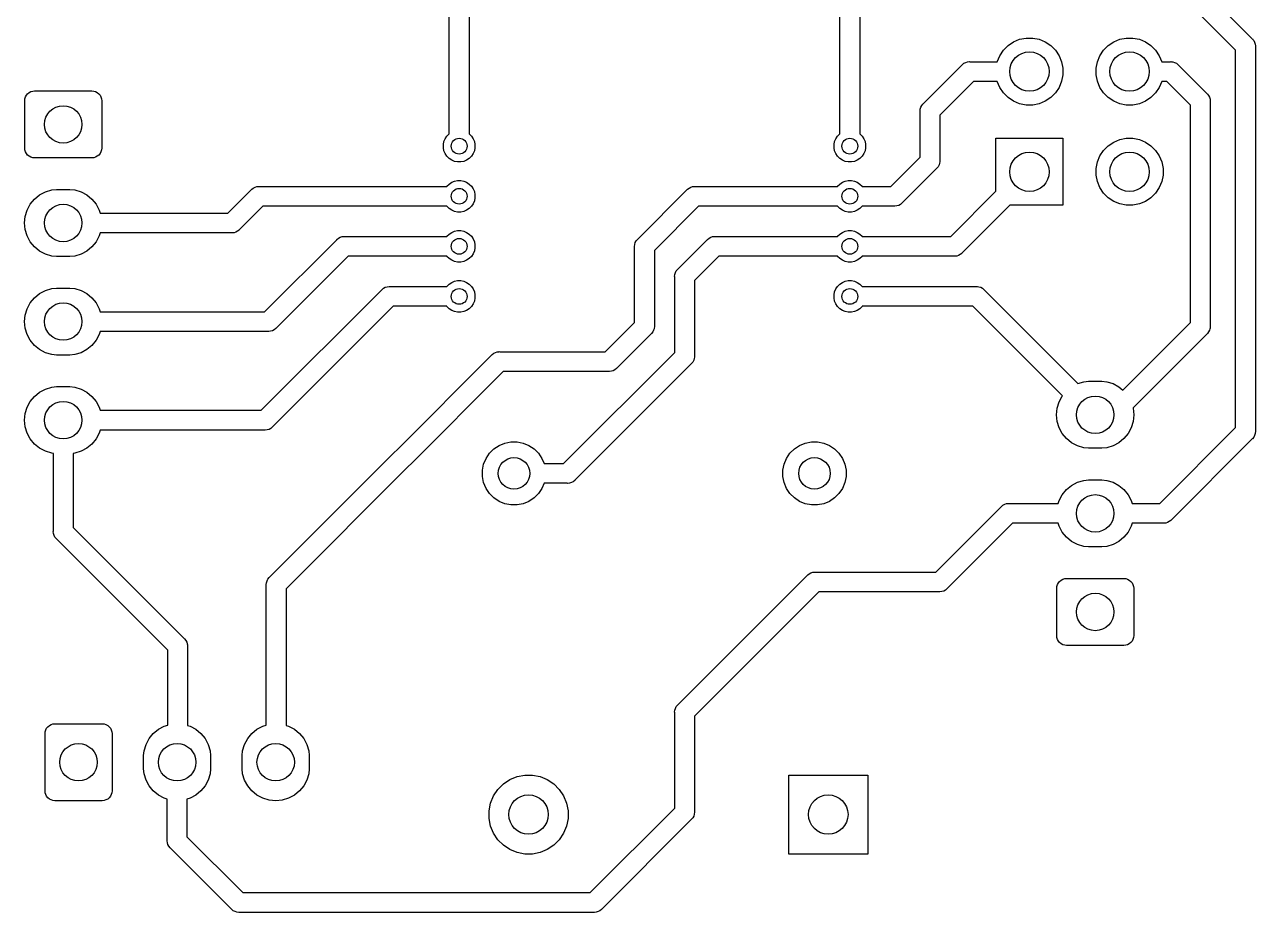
# Model space of a CAD drawing. Extents: x 143.9 to 175.1, y -98.9 to -63.4.
# Drawn here: x 143.92 to 175.13, y -98.93 to -76.42 of the extents above; entities that cross this region are included whole.
import ezdxf

# ---------------------------------------------------------------- set-up
doc = ezdxf.new("R2010")
doc.units = 0
doc.layers.add('BLACK', color=7, linetype='CONTINUOUS')

msp = doc.modelspace()

# ---------------------------------------------------------------- linework, layer by layer
at = {"layer": 'BLACK', "linetype": 'CONTINUOUS'}
for p, q in [((173.172, -74.9019), (175.047, -76.7765)), ((154.69, -79.188), (154.69, -75.3233)), ((155.19, -75.4146), (155.19, -79.188)), ((174.629, -77.0656), (172.883, -75.32)), ((164.596, -79.188), (164.596, -76.0796)), ((165.096, -75.9883), (165.096, -79.188)), ((169.152, -76.7927), (169.316, -76.76)), ((169.316, -76.76), (169.484, -76.76)), ((169.484, -76.76), (169.648, -76.7927)), ((171.692, -76.7927), (171.856, -76.76)), ((171.856, -76.76), (172.024, -76.76)), ((172.024, -76.76), (172.188, -76.7927)), ((168.647, -77.2074), (168.74, -77.0682)), ((168.74, -77.0682), (168.858, -76.9498)), ((168.858, -76.9498), (168.997, -76.8567)), ((168.997, -76.8567), (169.152, -76.7927)), ((169.648, -76.7927), (169.803, -76.8567)), ((169.803, -76.8567), (169.942, -76.9498)), ((169.942, -76.9498), (170.06, -77.0682)), ((170.06, -77.0682), (170.153, -77.2074)), ((171.187, -77.2074), (171.28, -77.0682)), ((171.28, -77.0682), (171.398, -76.9498)), ((171.398, -76.9498), (171.537, -76.8567)), ((171.537, -76.8567), (171.692, -76.7927)), ((172.188, -76.7927), (172.343, -76.8567)), ((172.343, -76.8567), (172.482, -76.9498)), ((172.482, -76.9498), (172.6, -77.0682)), ((172.6, -77.0682), (172.693, -77.2074)), ((174.629, -86.6374), (174.629, -77.0656)), ((175.047, -76.7765), (175.057, -76.7844)), ((175.057, -76.7844), (175.064, -76.7939)), ((175.064, -76.7939), (175.088, -76.8224)), ((175.088, -76.8224), (175.111, -76.8659)), ((175.111, -76.8659), (175.125, -76.913)), ((175.125, -76.913), (175.13, -76.962)), ((175.13, -76.962), (175.129, -76.9743)), ((175.129, -76.9743), (175.129, -86.7287)), ((167.741, -77.4011), (167.785, -77.3779)), ((167.785, -77.3779), (167.832, -77.3636)), ((167.832, -77.3636), (167.881, -77.3588)), ((167.881, -77.3588), (167.893, -77.36)), ((167.893, -77.36), (168.584, -77.36)), ((168.584, -77.36), (168.647, -77.2074)), ((170.153, -77.2074), (170.217, -77.3621)), ((170.217, -77.3621), (170.25, -77.5263)), ((171.09, -77.5263), (171.123, -77.3621)), ((171.123, -77.3621), (171.187, -77.2074)), ((172.693, -77.2074), (172.756, -77.36)), ((172.756, -77.36), (172.975, -77.36)), ((172.975, -77.36), (172.987, -77.3588)), ((172.987, -77.3588), (172.999, -77.36)), ((172.999, -77.36), (173.036, -77.3636)), ((173.036, -77.3636), (173.083, -77.3779)), ((173.083, -77.3779), (173.127, -77.4011)), ((166.71, -78.4275), (167.696, -77.4419)), ((167.696, -77.4419), (167.703, -77.4324)), ((167.703, -77.4324), (167.741, -77.4011)), ((170.25, -77.6937), (170.217, -77.8579)), ((170.25, -77.5263), (170.25, -77.6937)), ((171.09, -77.6937), (171.09, -77.5263)), ((171.123, -77.8579), (171.09, -77.6937)), ((173.127, -77.4011), (173.165, -77.4324)), ((173.165, -77.4324), (173.172, -77.4419)), ((173.172, -77.4419), (173.904, -78.1735)), ((167.985, -77.86), (167.128, -78.7166)), ((168.584, -77.86), (167.985, -77.86)), ((168.647, -78.0126), (168.584, -77.86)), ((168.74, -78.1518), (168.647, -78.0126)), ((170.153, -78.0126), (170.06, -78.1518)), ((170.217, -77.8579), (170.153, -78.0126)), ((171.187, -78.0126), (171.123, -77.8579)), ((171.28, -78.1518), (171.187, -78.0126)), ((172.693, -78.0126), (172.6, -78.1518)), ((172.756, -77.86), (172.693, -78.0126)), ((172.883, -77.86), (172.756, -77.86)), ((173.486, -78.4626), (172.883, -77.86)), ((143.925, -78.35), (143.93, -78.3012)), ((143.93, -78.3012), (143.944, -78.2543)), ((143.944, -78.2543), (143.967, -78.2111)), ((143.967, -78.2111), (143.998, -78.1732)), ((143.998, -78.1732), (144.036, -78.1421)), ((144.036, -78.1421), (144.079, -78.119)), ((144.079, -78.119), (144.126, -78.1048)), ((144.126, -78.1048), (144.175, -78.1)), ((144.175, -78.1), (145.625, -78.1)), ((145.625, -78.1), (145.674, -78.1048)), ((145.674, -78.1048), (145.721, -78.119)), ((145.721, -78.119), (145.764, -78.1421)), ((145.764, -78.1421), (145.802, -78.1732)), ((145.802, -78.1732), (145.833, -78.2111)), ((145.833, -78.2111), (145.856, -78.2543)), ((145.856, -78.2543), (145.87, -78.3012)), ((145.87, -78.3012), (145.875, -78.35)), ((168.858, -78.2702), (168.74, -78.1518)), ((168.997, -78.3633), (168.858, -78.2702)), ((169.942, -78.2702), (169.803, -78.3633)), ((170.06, -78.1518), (169.942, -78.2702)), ((171.398, -78.2702), (171.28, -78.1518)), ((171.537, -78.3633), (171.398, -78.2702)), ((172.482, -78.2702), (172.343, -78.3633)), ((172.6, -78.1518), (172.482, -78.2702)), ((173.904, -78.1735), (173.914, -78.1814)), ((173.914, -78.1814), (173.945, -78.2194)), ((173.945, -78.2194), (173.968, -78.2629)), ((173.968, -78.2629), (173.982, -78.31)), ((173.982, -78.31), (173.987, -78.359)), ((143.925, -79.55), (143.925, -78.35)), ((145.875, -78.35), (145.875, -79.55)), ((166.627, -78.613), (166.632, -78.564)), ((166.628, -78.6253), (166.627, -78.613)), ((166.628, -79.7794), (166.628, -78.6253)), ((166.632, -78.564), (166.646, -78.5169)), ((166.646, -78.5169), (166.669, -78.4734)), ((166.669, -78.4734), (166.7, -78.4354)), ((166.7, -78.4354), (166.71, -78.4275)), ((169.152, -78.4273), (168.997, -78.3633)), ((169.316, -78.46), (169.152, -78.4273)), ((169.484, -78.46), (169.316, -78.46)), ((169.648, -78.4273), (169.484, -78.46)), ((169.803, -78.3633), (169.648, -78.4273)), ((171.692, -78.4273), (171.537, -78.3633)), ((171.856, -78.46), (171.692, -78.4273)), ((172.024, -78.46), (171.856, -78.46)), ((172.188, -78.4273), (172.024, -78.46)), ((172.343, -78.3633), (172.188, -78.4273)), ((173.486, -83.9704), (173.486, -78.4626)), ((173.987, -78.359), (173.986, -78.3713)), ((173.986, -78.3713), (173.986, -84.0617)), ((167.128, -78.7166), (167.128, -79.8707)), ((154.586, -79.3125), (154.629, -79.247)), ((154.629, -79.247), (154.685, -79.1913)), ((154.685, -79.1913), (154.69, -79.188)), ((155.19, -79.188), (155.195, -79.1913)), ((155.195, -79.1913), (155.251, -79.247)), ((155.251, -79.247), (155.294, -79.3125)), ((164.492, -79.3125), (164.535, -79.247)), ((164.535, -79.247), (164.591, -79.1913)), ((164.591, -79.1913), (164.596, -79.188)), ((165.096, -79.188), (165.101, -79.1913)), ((165.101, -79.1913), (165.157, -79.247)), ((165.157, -79.247), (165.2, -79.3125)), ((143.93, -79.5988), (143.925, -79.55)), ((145.875, -79.55), (145.87, -79.5988)), ((154.54, -79.4626), (154.555, -79.3853)), ((154.54, -79.5414), (154.54, -79.4626)), ((154.555, -79.6187), (154.54, -79.5414)), ((154.555, -79.3853), (154.586, -79.3125)), ((155.294, -79.3125), (155.325, -79.3853)), ((155.325, -79.3853), (155.34, -79.4626)), ((155.34, -79.5414), (155.325, -79.6187)), ((155.34, -79.4626), (155.34, -79.5414)), ((164.446, -79.4626), (164.461, -79.3853)), ((164.446, -79.5414), (164.446, -79.4626)), ((164.461, -79.6187), (164.446, -79.5414)), ((164.461, -79.3853), (164.492, -79.3125)), ((165.2, -79.3125), (165.231, -79.3853)), ((165.231, -79.3853), (165.246, -79.4626)), ((165.246, -79.5414), (165.231, -79.6187)), ((165.246, -79.4626), (165.246, -79.5414)), ((168.55, -80.6464), (168.55, -79.3)), ((168.55, -79.3), (170.25, -79.3)), ((170.25, -79.3), (170.25, -81)), ((171.28, -79.6082), (171.398, -79.4898)), ((171.398, -79.4898), (171.537, -79.3967)), ((171.537, -79.3967), (171.692, -79.3327)), ((171.692, -79.3327), (171.856, -79.3)), ((171.856, -79.3), (172.024, -79.3)), ((172.024, -79.3), (172.188, -79.3327)), ((172.188, -79.3327), (172.343, -79.3967)), ((172.343, -79.3967), (172.482, -79.4898)), ((172.482, -79.4898), (172.6, -79.6082)), ((143.944, -79.6457), (143.93, -79.5988)), ((143.967, -79.6889), (143.944, -79.6457)), ((143.998, -79.7268), (143.967, -79.6889)), ((144.036, -79.7579), (143.998, -79.7268)), ((144.079, -79.781), (144.036, -79.7579)), ((144.126, -79.7952), (144.079, -79.781)), ((144.175, -79.8), (144.126, -79.7952)), ((145.625, -79.8), (144.175, -79.8)), ((145.674, -79.7952), (145.625, -79.8)), ((145.721, -79.781), (145.674, -79.7952)), ((145.764, -79.7579), (145.721, -79.781)), ((145.802, -79.7268), (145.764, -79.7579)), ((145.833, -79.6889), (145.802, -79.7268)), ((145.856, -79.6457), (145.833, -79.6889)), ((145.87, -79.5988), (145.856, -79.6457)), ((154.586, -79.6915), (154.555, -79.6187)), ((154.629, -79.757), (154.586, -79.6915)), ((154.685, -79.8127), (154.629, -79.757)), ((154.751, -79.8565), (154.685, -79.8127)), ((154.823, -79.8866), (154.751, -79.8565)), ((154.901, -79.902), (154.823, -79.8866)), ((155.057, -79.8866), (154.979, -79.902)), ((155.129, -79.8565), (155.057, -79.8866)), ((155.195, -79.8127), (155.129, -79.8565)), ((155.251, -79.757), (155.195, -79.8127)), ((155.294, -79.6915), (155.251, -79.757)), ((155.325, -79.6187), (155.294, -79.6915)), ((164.492, -79.6915), (164.461, -79.6187)), ((164.535, -79.757), (164.492, -79.6915)), ((164.591, -79.8127), (164.535, -79.757)), ((164.657, -79.8565), (164.591, -79.8127)), ((164.729, -79.8866), (164.657, -79.8565)), ((164.807, -79.902), (164.729, -79.8866)), ((164.963, -79.8866), (164.885, -79.902)), ((165.035, -79.8565), (164.963, -79.8866)), ((165.101, -79.8127), (165.035, -79.8565)), ((165.157, -79.757), (165.101, -79.8127)), ((165.2, -79.6915), (165.157, -79.757)), ((165.231, -79.6187), (165.2, -79.6915)), ((165.885, -80.522), (166.628, -79.7794)), ((167.128, -79.8707), (167.129, -79.883)), ((167.129, -79.883), (167.128, -79.8953)), ((171.123, -79.9021), (171.187, -79.7474)), ((171.187, -79.7474), (171.28, -79.6082)), ((172.6, -79.6082), (172.693, -79.7474)), ((172.693, -79.7474), (172.757, -79.9021)), ((154.979, -79.902), (154.901, -79.902)), ((164.885, -79.902), (164.807, -79.902)), ((167.046, -80.0685), (166.174, -80.9401)), ((167.056, -80.0606), (167.046, -80.0685)), ((167.087, -80.0226), (167.056, -80.0606)), ((167.11, -79.9791), (167.087, -80.0226)), ((167.124, -79.932), (167.11, -79.9791)), ((167.128, -79.8953), (167.124, -79.932)), ((167.128, -79.8953), (167.128, -79.8953)), ((171.09, -80.0663), (171.123, -79.9021)), ((171.09, -80.2337), (171.09, -80.0663)), ((172.757, -79.9021), (172.79, -80.0663)), ((172.79, -80.0663), (172.79, -80.2337)), ((154.626, -80.522), (154.629, -80.517)), ((154.629, -80.517), (154.685, -80.4613)), ((154.685, -80.4613), (154.751, -80.4175)), ((154.751, -80.4175), (154.823, -80.3874)), ((154.823, -80.3874), (154.901, -80.372)), ((154.901, -80.372), (154.979, -80.372)), ((154.979, -80.372), (155.057, -80.3874)), ((155.057, -80.3874), (155.129, -80.4175)), ((155.129, -80.4175), (155.195, -80.4613)), ((155.195, -80.4613), (155.251, -80.517)), ((155.251, -80.517), (155.294, -80.5825)), ((164.532, -80.522), (164.535, -80.517)), ((164.535, -80.517), (164.591, -80.4613)), ((164.591, -80.4613), (164.657, -80.4175)), ((164.657, -80.4175), (164.729, -80.3874)), ((164.729, -80.3874), (164.807, -80.372)), ((164.807, -80.372), (164.885, -80.372)), ((164.885, -80.372), (164.963, -80.3874)), ((164.963, -80.3874), (165.035, -80.4175)), ((165.035, -80.4175), (165.101, -80.4613)), ((165.101, -80.4613), (165.157, -80.517)), ((165.157, -80.517), (165.16, -80.522)), ((171.123, -80.3979), (171.09, -80.2337)), ((171.187, -80.5526), (171.123, -80.3979)), ((172.757, -80.3979), (172.693, -80.5526)), ((172.79, -80.2337), (172.757, -80.3979)), ((144.171, -80.8461), (144.3, -80.7398)), ((144.3, -80.7398), (144.448, -80.6609)), ((144.448, -80.6609), (144.608, -80.6123)), ((144.608, -80.6123), (144.733, -80.6)), ((144.733, -80.6), (145.067, -80.6)), ((145.067, -80.6), (145.192, -80.6123)), ((145.192, -80.6123), (145.352, -80.6609)), ((145.352, -80.6609), (145.5, -80.7398)), ((145.5, -80.7398), (145.629, -80.8461)), ((149.078, -81.2), (149.675, -80.6039)), ((149.675, -80.6039), (149.682, -80.5944)), ((149.682, -80.5944), (149.72, -80.5631)), ((149.72, -80.5631), (149.764, -80.5399)), ((149.764, -80.5399), (149.811, -80.5256)), ((149.811, -80.5256), (149.86, -80.5208)), ((149.86, -80.5208), (149.872, -80.522)), ((149.872, -80.522), (154.626, -80.522)), ((155.294, -80.5825), (155.325, -80.6553)), ((155.325, -80.6553), (155.34, -80.7326)), ((155.34, -80.8114), (155.325, -80.8887)), ((155.34, -80.7326), (155.34, -80.8114)), ((159.471, -81.8565), (160.724, -80.6039)), ((160.724, -80.6039), (160.731, -80.5944)), ((160.731, -80.5944), (160.769, -80.5631)), ((160.769, -80.5631), (160.813, -80.5399)), ((160.813, -80.5399), (160.86, -80.5256)), ((160.86, -80.5256), (160.909, -80.5208)), ((160.909, -80.5208), (160.921, -80.522)), ((160.921, -80.522), (164.532, -80.522)), ((165.16, -80.522), (165.885, -80.522)), ((167.404, -81.792), (168.55, -80.6464)), ((171.28, -80.6918), (171.187, -80.5526)), ((171.398, -80.8102), (171.28, -80.6918)), ((171.537, -80.9033), (171.398, -80.8102)), ((172.482, -80.8102), (172.343, -80.9033)), ((172.6, -80.6918), (172.482, -80.8102)), ((172.693, -80.5526), (172.6, -80.6918)), ((143.937, -81.2834), (143.986, -81.1231)), ((143.986, -81.1231), (144.065, -80.9755)), ((144.065, -80.9755), (144.171, -80.8461)), ((145.629, -80.8461), (145.735, -80.9755)), ((145.735, -80.9755), (145.814, -81.1231)), ((145.814, -81.1231), (145.837, -81.2)), ((149.964, -81.022), (149.367, -81.6181)), ((154.626, -81.022), (149.964, -81.022)), ((154.629, -81.027), (154.626, -81.022)), ((154.685, -81.0827), (154.629, -81.027)), ((154.751, -81.1265), (154.685, -81.0827)), ((154.823, -81.1566), (154.751, -81.1265)), ((155.129, -81.1265), (155.057, -81.1566)), ((155.195, -81.0827), (155.129, -81.1265)), ((155.251, -81.027), (155.195, -81.0827)), ((155.294, -80.9615), (155.251, -81.027)), ((155.325, -80.8887), (155.294, -80.9615)), ((161.013, -81.022), (159.889, -82.1456)), ((164.532, -81.022), (161.013, -81.022)), ((164.535, -81.027), (164.532, -81.022)), ((164.591, -81.0827), (164.535, -81.027)), ((164.657, -81.1265), (164.591, -81.0827)), ((164.729, -81.1566), (164.657, -81.1265)), ((165.035, -81.1265), (164.963, -81.1566)), ((165.101, -81.0827), (165.035, -81.1265)), ((165.157, -81.027), (165.101, -81.0827)), ((165.16, -81.022), (165.157, -81.027)), ((165.977, -81.022), (165.16, -81.022)), ((165.989, -81.0232), (165.977, -81.022)), ((166.038, -81.0184), (165.989, -81.0232)), ((166.085, -81.0041), (166.038, -81.0184)), ((166.129, -80.9809), (166.085, -81.0041)), ((166.167, -80.9496), (166.129, -80.9809)), ((166.174, -80.9401), (166.167, -80.9496)), ((168.904, -81), (167.693, -82.2101)), ((170.25, -81), (168.904, -81)), ((171.692, -80.9673), (171.537, -80.9033)), ((171.856, -81), (171.692, -80.9673)), ((172.024, -81), (171.856, -81)), ((172.188, -80.9673), (172.024, -81)), ((172.343, -80.9033), (172.188, -80.9673)), ((143.921, -81.45), (143.937, -81.2834)), ((143.937, -81.6166), (143.921, -81.45)), ((145.837, -81.2), (149.078, -81.2)), ((154.901, -81.172), (154.823, -81.1566)), ((154.979, -81.172), (154.901, -81.172)), ((155.057, -81.1566), (154.979, -81.172)), ((164.807, -81.172), (164.729, -81.1566)), ((164.885, -81.172), (164.807, -81.172)), ((164.963, -81.1566), (164.885, -81.172)), ((143.986, -81.7769), (143.937, -81.6166)), ((145.837, -81.7), (145.814, -81.7769)), ((149.17, -81.7), (145.837, -81.7)), ((149.182, -81.7012), (149.17, -81.7)), ((149.231, -81.6964), (149.182, -81.7012)), ((149.278, -81.6821), (149.231, -81.6964)), ((149.322, -81.6589), (149.278, -81.6821)), ((149.36, -81.6276), (149.322, -81.6589)), ((149.367, -81.6181), (149.36, -81.6276)), ((154.629, -81.787), (154.685, -81.7313)), ((154.685, -81.7313), (154.751, -81.6875)), ((154.751, -81.6875), (154.823, -81.6574)), ((154.823, -81.6574), (154.901, -81.642)), ((154.901, -81.642), (154.979, -81.642)), ((154.979, -81.642), (155.057, -81.6574)), ((155.057, -81.6574), (155.129, -81.6875)), ((155.129, -81.6875), (155.195, -81.7313)), ((155.195, -81.7313), (155.251, -81.787)), ((164.535, -81.787), (164.591, -81.7313)), ((164.591, -81.7313), (164.657, -81.6875)), ((164.657, -81.6875), (164.729, -81.6574)), ((164.729, -81.6574), (164.807, -81.642)), ((164.807, -81.642), (164.885, -81.642)), ((164.885, -81.642), (164.963, -81.6574)), ((164.963, -81.6574), (165.035, -81.6875)), ((165.035, -81.6875), (165.101, -81.7313)), ((165.101, -81.7313), (165.157, -81.787)), ((144.065, -81.9245), (143.986, -81.7769)), ((144.171, -82.0539), (144.065, -81.9245)), ((144.3, -82.1602), (144.171, -82.0539)), ((145.629, -82.0539), (145.5, -82.1602)), ((145.735, -81.9245), (145.629, -82.0539)), ((145.814, -81.7769), (145.735, -81.9245)), ((150.007, -83.7), (151.834, -81.8739)), ((151.834, -81.8739), (151.841, -81.8644)), ((151.841, -81.8644), (151.879, -81.8331)), ((151.879, -81.8331), (151.923, -81.8099)), ((151.923, -81.8099), (151.97, -81.7956)), ((151.97, -81.7956), (152.007, -81.792)), ((152.007, -81.792), (152.019, -81.7908)), ((152.007, -81.792), (152.007, -81.792)), ((152.019, -81.7908), (152.031, -81.792)), ((152.031, -81.792), (154.626, -81.792)), ((154.626, -81.792), (154.629, -81.787)), ((155.251, -81.787), (155.294, -81.8525)), ((155.294, -81.8525), (155.325, -81.9253)), ((155.325, -81.9253), (155.34, -82.0026)), ((155.34, -82.0026), (155.34, -82.0814)), ((159.388, -82.042), (159.393, -81.993)), ((159.389, -82.0543), (159.388, -82.042)), ((159.389, -83.9704), (159.389, -82.0543)), ((159.393, -81.993), (159.407, -81.9459)), ((159.407, -81.9459), (159.43, -81.9024)), ((159.43, -81.9024), (159.461, -81.8644)), ((159.461, -81.8644), (159.471, -81.8565)), ((160.487, -82.6185), (161.232, -81.8739)), ((161.232, -81.8739), (161.239, -81.8644)), ((161.239, -81.8644), (161.277, -81.8331)), ((161.277, -81.8331), (161.321, -81.8099)), ((161.321, -81.8099), (161.368, -81.7956)), ((161.368, -81.7956), (161.417, -81.7908)), ((161.417, -81.7908), (161.429, -81.792)), ((161.429, -81.792), (164.532, -81.792)), ((164.532, -81.792), (164.535, -81.787)), ((165.157, -81.787), (165.16, -81.792)), ((165.16, -81.792), (167.404, -81.792)), ((144.448, -82.2391), (144.3, -82.1602)), ((144.608, -82.2877), (144.448, -82.2391)), ((144.733, -82.3), (144.608, -82.2877)), ((145.067, -82.3), (144.733, -82.3)), ((145.192, -82.2877), (145.067, -82.3)), ((145.352, -82.2391), (145.192, -82.2877)), ((145.5, -82.1602), (145.352, -82.2391)), ((152.123, -82.292), (150.296, -84.1181)), ((154.626, -82.292), (152.123, -82.292)), ((154.629, -82.297), (154.626, -82.292)), ((154.685, -82.3527), (154.629, -82.297)), ((154.751, -82.3965), (154.685, -82.3527)), ((155.195, -82.3527), (155.129, -82.3965)), ((155.251, -82.297), (155.195, -82.3527)), ((155.294, -82.2315), (155.251, -82.297)), ((155.325, -82.1587), (155.294, -82.2315)), ((155.34, -82.0814), (155.325, -82.1587)), ((159.889, -82.1456), (159.889, -84.0617)), ((161.521, -82.292), (160.905, -82.9076)), ((164.532, -82.292), (161.521, -82.292)), ((164.535, -82.297), (164.532, -82.292)), ((164.591, -82.3527), (164.535, -82.297)), ((164.657, -82.3965), (164.591, -82.3527)), ((165.101, -82.3527), (165.035, -82.3965)), ((165.157, -82.297), (165.101, -82.3527)), ((165.16, -82.292), (165.157, -82.297)), ((167.496, -82.292), (165.16, -82.292)), ((167.508, -82.2932), (167.496, -82.292)), ((167.557, -82.2884), (167.508, -82.2932)), ((167.559, -82.2877), (167.557, -82.2884)), ((167.604, -82.2741), (167.559, -82.2877)), ((167.648, -82.2509), (167.604, -82.2741)), ((167.686, -82.2196), (167.648, -82.2509)), ((167.693, -82.2101), (167.686, -82.2196)), ((154.823, -82.4266), (154.751, -82.3965)), ((154.901, -82.442), (154.823, -82.4266)), ((154.979, -82.442), (154.901, -82.442)), ((155.057, -82.4266), (154.979, -82.442)), ((155.129, -82.3965), (155.057, -82.4266)), ((160.423, -82.7079), (160.446, -82.6644)), ((160.446, -82.6644), (160.477, -82.6264)), ((160.477, -82.6264), (160.487, -82.6185)), ((164.729, -82.4266), (164.657, -82.3965)), ((164.807, -82.442), (164.729, -82.4266)), ((164.885, -82.442), (164.807, -82.442)), ((164.963, -82.4266), (164.885, -82.442)), ((165.035, -82.3965), (164.963, -82.4266)), ((154.629, -83.057), (154.685, -83.0013)), ((154.685, -83.0013), (154.751, -82.9575)), ((154.751, -82.9575), (154.823, -82.9274)), ((154.823, -82.9274), (154.901, -82.912)), ((154.901, -82.912), (154.979, -82.912)), ((154.979, -82.912), (155.057, -82.9274)), ((155.057, -82.9274), (155.129, -82.9575)), ((155.129, -82.9575), (155.195, -83.0013)), ((155.195, -83.0013), (155.251, -83.057)), ((160.404, -82.804), (160.409, -82.755)), ((160.405, -82.8163), (160.404, -82.804)), ((160.405, -84.7324), (160.405, -82.8163)), ((160.409, -82.755), (160.423, -82.7079)), ((160.905, -82.9076), (160.905, -84.8237)), ((164.535, -83.057), (164.591, -83.0013)), ((164.591, -83.0013), (164.657, -82.9575)), ((164.657, -82.9575), (164.729, -82.9274)), ((164.729, -82.9274), (164.807, -82.912)), ((164.807, -82.912), (164.885, -82.912)), ((164.885, -82.912), (164.963, -82.9274)), ((164.963, -82.9274), (165.035, -82.9575)), ((165.035, -82.9575), (165.101, -83.0013)), ((165.101, -83.0013), (165.157, -83.057)), ((144.171, -83.3461), (144.3, -83.2398)), ((144.3, -83.2398), (144.448, -83.1609)), ((144.448, -83.1609), (144.608, -83.1123)), ((144.608, -83.1123), (144.733, -83.1)), ((144.733, -83.1), (145.067, -83.1)), ((145.067, -83.1), (145.192, -83.1123)), ((145.192, -83.1123), (145.352, -83.1609)), ((145.352, -83.1609), (145.5, -83.2398)), ((145.5, -83.2398), (145.629, -83.3461)), ((149.92, -86.2), (152.977, -83.1439)), ((152.977, -83.1439), (152.984, -83.1344)), ((152.984, -83.1344), (153.022, -83.1031)), ((153.022, -83.1031), (153.066, -83.0799)), ((153.066, -83.0799), (153.113, -83.0656)), ((153.113, -83.0656), (153.162, -83.0608)), ((153.162, -83.0608), (153.174, -83.062)), ((153.174, -83.062), (154.626, -83.062)), ((154.626, -83.062), (154.629, -83.057)), ((155.251, -83.057), (155.294, -83.1225)), ((155.294, -83.1225), (155.325, -83.1953)), ((155.325, -83.1953), (155.34, -83.2726)), ((155.34, -83.2726), (155.34, -83.3514)), ((164.446, -83.2726), (164.461, -83.1953)), ((164.446, -83.3514), (164.446, -83.2726)), ((164.461, -83.1953), (164.492, -83.1225)), ((164.492, -83.1225), (164.535, -83.057)), ((165.157, -83.057), (165.16, -83.062)), ((165.16, -83.062), (168.056, -83.062)), ((168.056, -83.062), (168.068, -83.0608)), ((168.068, -83.0608), (168.08, -83.062)), ((168.08, -83.062), (168.117, -83.0656)), ((168.117, -83.0656), (168.164, -83.0799)), ((168.164, -83.0799), (168.208, -83.1031)), ((168.208, -83.1031), (168.246, -83.1344)), ((168.246, -83.1344), (168.253, -83.1439)), ((168.253, -83.1439), (170.63, -85.5201)), ((143.937, -83.7834), (143.986, -83.6231)), ((143.986, -83.6231), (144.065, -83.4755)), ((144.065, -83.4755), (144.171, -83.3461)), ((145.629, -83.3461), (145.735, -83.4755)), ((145.735, -83.4755), (145.814, -83.6231)), ((145.814, -83.6231), (145.837, -83.7)), ((153.266, -83.562), (150.209, -86.6181)), ((154.626, -83.562), (153.266, -83.562)), ((154.629, -83.567), (154.626, -83.562)), ((154.685, -83.6227), (154.629, -83.567)), ((154.751, -83.6665), (154.685, -83.6227)), ((155.195, -83.6227), (155.129, -83.6665)), ((155.251, -83.567), (155.195, -83.6227)), ((155.294, -83.5015), (155.251, -83.567)), ((155.325, -83.4287), (155.294, -83.5015)), ((155.34, -83.3514), (155.325, -83.4287)), ((164.461, -83.4287), (164.446, -83.3514)), ((164.492, -83.5015), (164.461, -83.4287)), ((164.535, -83.567), (164.492, -83.5015)), ((164.591, -83.6227), (164.535, -83.567)), ((164.657, -83.6665), (164.591, -83.6227)), ((165.101, -83.6227), (165.035, -83.6665)), ((165.157, -83.567), (165.101, -83.6227)), ((165.16, -83.562), (165.157, -83.567)), ((167.964, -83.562), (165.16, -83.562)), ((170.237, -85.8346), (167.964, -83.562)), ((143.921, -83.95), (143.937, -83.7834)), ((143.937, -84.1166), (143.921, -83.95)), ((145.837, -83.7), (150.007, -83.7)), ((154.823, -83.6966), (154.751, -83.6665)), ((154.901, -83.712), (154.823, -83.6966)), ((154.979, -83.712), (154.901, -83.712)), ((155.057, -83.6966), (154.979, -83.712)), ((155.129, -83.6665), (155.057, -83.6966)), ((164.729, -83.6966), (164.657, -83.6665)), ((164.807, -83.712), (164.729, -83.6966)), ((164.885, -83.712), (164.807, -83.712)), ((164.963, -83.6966), (164.885, -83.712)), ((165.035, -83.6665), (164.963, -83.6966)), ((143.986, -84.2769), (143.937, -84.1166)), ((145.837, -84.2), (145.814, -84.2769)), ((150.099, -84.2), (145.837, -84.2)), ((150.111, -84.2012), (150.099, -84.2)), ((150.16, -84.1964), (150.111, -84.2012)), ((150.207, -84.1821), (150.16, -84.1964)), ((150.251, -84.1589), (150.207, -84.1821)), ((150.289, -84.1276), (150.251, -84.1589)), ((150.296, -84.1181), (150.289, -84.1276)), ((158.646, -84.713), (159.389, -83.9704)), ((159.807, -84.2595), (158.935, -85.1311)), ((159.817, -84.2516), (159.807, -84.2595)), ((159.848, -84.2136), (159.817, -84.2516)), ((159.871, -84.1701), (159.848, -84.2136)), ((159.882, -84.1355), (159.871, -84.1701)), ((159.885, -84.123), (159.882, -84.1355)), ((159.89, -84.074), (159.885, -84.123)), ((159.889, -84.0617), (159.89, -84.074)), ((171.77, -85.6863), (173.486, -83.9704)), ((173.904, -84.2595), (172.028, -86.1352)), ((173.914, -84.2516), (173.904, -84.2595)), ((173.945, -84.2136), (173.914, -84.2516)), ((173.968, -84.1701), (173.945, -84.2136)), ((173.979, -84.1355), (173.968, -84.1701)), ((173.982, -84.123), (173.979, -84.1355)), ((173.987, -84.074), (173.982, -84.123)), ((173.986, -84.0617), (173.987, -84.074)), ((144.065, -84.4245), (143.986, -84.2769)), ((144.171, -84.5539), (144.065, -84.4245)), ((144.3, -84.6602), (144.171, -84.5539)), ((145.629, -84.5539), (145.5, -84.6602)), ((145.735, -84.4245), (145.629, -84.5539)), ((145.814, -84.2769), (145.735, -84.4245)), ((144.448, -84.7391), (144.3, -84.6602)), ((144.608, -84.7877), (144.448, -84.7391)), ((144.733, -84.8), (144.608, -84.7877)), ((145.067, -84.8), (144.733, -84.8)), ((145.192, -84.7877), (145.067, -84.8)), ((145.352, -84.7391), (145.192, -84.7877)), ((145.5, -84.6602), (145.352, -84.7391)), ((153.375, -87.1905), (155.771, -84.7949)), ((155.771, -84.7949), (155.778, -84.7854)), ((155.778, -84.7854), (155.816, -84.7541)), ((155.816, -84.7541), (155.86, -84.7309)), ((155.86, -84.7309), (155.907, -84.7166)), ((155.907, -84.7166), (155.944, -84.713)), ((155.944, -84.713), (155.956, -84.7118)), ((155.944, -84.713), (155.944, -84.713)), ((155.956, -84.7118), (155.968, -84.713)), ((155.968, -84.713), (158.646, -84.713)), ((157.587, -87.55), (160.405, -84.7324)), ((160.901, -84.885), (160.887, -84.9321)), ((160.905, -84.8483), (160.901, -84.885)), ((160.905, -84.8237), (160.906, -84.836)), ((160.906, -84.836), (160.905, -84.8483)), ((160.905, -84.8483), (160.905, -84.8483)), ((160.823, -85.0215), (157.876, -87.9681)), ((158.846, -85.1951), (158.799, -85.2094)), ((158.89, -85.1719), (158.846, -85.1951)), ((158.928, -85.1406), (158.89, -85.1719)), ((158.935, -85.1311), (158.928, -85.1406)), ((160.833, -85.0136), (160.823, -85.0215)), ((160.864, -84.9756), (160.833, -85.0136)), ((160.887, -84.9321), (160.864, -84.9756)), ((156.06, -85.213), (153.728, -87.5441)), ((158.738, -85.213), (156.06, -85.213)), ((158.75, -85.2142), (158.738, -85.213)), ((158.799, -85.2094), (158.75, -85.2142)), ((170.63, -85.5201), (170.777, -85.4753)), ((170.777, -85.4753), (170.902, -85.463)), ((170.902, -85.463), (171.236, -85.463)), ((171.236, -85.463), (171.361, -85.4753)), ((171.361, -85.4753), (171.521, -85.5239)), ((144.171, -85.8461), (144.3, -85.7398)), ((144.3, -85.7398), (144.448, -85.6609)), ((144.448, -85.6609), (144.608, -85.6123)), ((144.608, -85.6123), (144.733, -85.6)), ((144.733, -85.6), (145.067, -85.6)), ((145.067, -85.6), (145.192, -85.6123)), ((145.192, -85.6123), (145.352, -85.6609)), ((145.352, -85.6609), (145.5, -85.7398)), ((145.5, -85.7398), (145.629, -85.8461)), ((171.521, -85.5239), (171.669, -85.6028)), ((171.669, -85.6028), (171.77, -85.6863)), ((143.937, -86.2834), (143.986, -86.1231)), ((143.986, -86.1231), (144.065, -85.9755)), ((144.065, -85.9755), (144.171, -85.8461)), ((145.629, -85.8461), (145.735, -85.9755)), ((145.735, -85.9755), (145.814, -86.1231)), ((145.814, -86.1231), (145.837, -86.2)), ((170.106, -86.1464), (170.155, -85.9861)), ((170.155, -85.9861), (170.234, -85.8385)), ((170.234, -85.8385), (170.237, -85.8346)), ((172.028, -86.1352), (172.032, -86.1464)), ((143.921, -86.45), (143.937, -86.2834)), ((145.837, -86.2), (149.92, -86.2)), ((170.09, -86.313), (170.106, -86.1464)), ((170.106, -86.4796), (170.09, -86.313)), ((172.032, -86.1464), (172.048, -86.313)), ((172.048, -86.313), (172.032, -86.4796)), ((143.937, -86.6166), (143.921, -86.45)), ((143.986, -86.7769), (143.937, -86.6166)), ((145.837, -86.7), (145.814, -86.7769)), ((150.012, -86.7), (145.837, -86.7)), ((150.024, -86.7012), (150.012, -86.7)), ((150.073, -86.6964), (150.024, -86.7012)), ((150.12, -86.6821), (150.073, -86.6964)), ((150.164, -86.6589), (150.12, -86.6821)), ((150.202, -86.6276), (150.164, -86.6589)), ((150.209, -86.6181), (150.202, -86.6276)), ((170.155, -86.6399), (170.106, -86.4796)), ((170.234, -86.7875), (170.155, -86.6399)), ((171.983, -86.6399), (171.904, -86.7875)), ((172.032, -86.4796), (171.983, -86.6399)), ((172.703, -88.563), (174.629, -86.6374)), ((175.13, -86.741), (175.127, -86.7769)), ((175.129, -86.7287), (175.13, -86.741)), ((144.065, -86.9245), (143.986, -86.7769)), ((144.171, -87.0539), (144.065, -86.9245)), ((144.3, -87.1602), (144.171, -87.0539)), ((145.629, -87.0539), (145.5, -87.1602)), ((145.735, -86.9245), (145.629, -87.0539)), ((145.814, -86.7769), (145.735, -86.9245)), ((155.951, -87.091), (156.097, -87.0307)), ((156.097, -87.0307), (156.251, -87)), ((156.251, -87), (156.409, -87)), ((156.409, -87), (156.563, -87.0307)), ((156.563, -87.0307), (156.709, -87.091)), ((163.571, -87.091), (163.717, -87.0307)), ((163.717, -87.0307), (163.871, -87)), ((163.871, -87), (164.029, -87)), ((164.029, -87), (164.183, -87.0307)), ((164.183, -87.0307), (164.329, -87.091)), ((170.34, -86.9169), (170.234, -86.7875)), ((170.469, -87.0232), (170.34, -86.9169)), ((170.617, -87.1021), (170.469, -87.0232)), ((171.669, -87.0232), (171.521, -87.1021)), ((171.798, -86.9169), (171.669, -87.0232)), ((171.904, -86.7875), (171.798, -86.9169)), ((175.047, -86.9265), (172.992, -88.9811)), ((175.057, -86.9186), (175.047, -86.9265)), ((175.088, -86.8806), (175.057, -86.9186)), ((175.111, -86.8371), (175.088, -86.8806)), ((175.125, -86.79), (175.111, -86.8371)), ((175.127, -86.7769), (175.125, -86.79)), ((144.448, -87.2391), (144.3, -87.1602)), ((144.608, -87.2877), (144.448, -87.2391)), ((144.65, -87.2918), (144.608, -87.2877)), ((144.65, -89.2617), (144.65, -87.2918)), ((145.192, -87.2877), (145.15, -87.2918)), ((145.15, -87.2918), (145.15, -89.1704)), ((145.352, -87.2391), (145.192, -87.2877)), ((145.5, -87.1602), (145.352, -87.2391)), ((150.132, -90.4335), (153.286, -87.2799)), ((153.286, -87.2799), (153.375, -87.1905)), ((153.375, -87.1905), (153.375, -87.1905)), ((155.621, -87.4211), (155.709, -87.29)), ((155.709, -87.29), (155.82, -87.1786)), ((155.82, -87.1786), (155.951, -87.091)), ((156.709, -87.091), (156.84, -87.1786)), ((156.84, -87.1786), (156.951, -87.29)), ((156.951, -87.29), (157.039, -87.4211)), ((163.241, -87.4211), (163.329, -87.29)), ((163.329, -87.29), (163.44, -87.1786)), ((163.44, -87.1786), (163.571, -87.091)), ((164.329, -87.091), (164.46, -87.1786)), ((164.46, -87.1786), (164.571, -87.29)), ((164.571, -87.29), (164.659, -87.4211)), ((170.777, -87.1507), (170.617, -87.1021)), ((170.902, -87.163), (170.777, -87.1507)), ((171.236, -87.163), (170.902, -87.163)), ((171.361, -87.1507), (171.236, -87.163)), ((171.521, -87.1021), (171.361, -87.1507)), ((153.65, -87.6224), (150.55, -90.7226)), ((153.728, -87.5441), (153.65, -87.6224)), ((153.728, -87.5441), (153.728, -87.5441)), ((155.53, -87.7212), (155.561, -87.5666)), ((155.561, -87.5666), (155.621, -87.4211)), ((157.039, -87.4211), (157.092, -87.55)), ((157.092, -87.55), (157.587, -87.55)), ((163.15, -87.7212), (163.181, -87.5666)), ((163.181, -87.5666), (163.241, -87.4211)), ((164.659, -87.4211), (164.719, -87.5666)), ((164.719, -87.5666), (164.75, -87.7212)), ((155.53, -87.8788), (155.53, -87.7212)), ((155.561, -88.0334), (155.53, -87.8788)), ((157.831, -88.0089), (157.787, -88.0321)), ((157.869, -87.9776), (157.831, -88.0089)), ((157.876, -87.9681), (157.869, -87.9776)), ((163.15, -87.8788), (163.15, -87.7212)), ((163.181, -88.0334), (163.15, -87.8788)), ((164.75, -87.8788), (164.719, -88.0334)), ((164.75, -87.7212), (164.75, -87.8788)), ((170.617, -88.0239), (170.777, -87.9753)), ((170.777, -87.9753), (170.902, -87.963)), ((170.902, -87.963), (171.236, -87.963)), ((171.236, -87.963), (171.361, -87.9753)), ((171.361, -87.9753), (171.521, -88.0239)), ((155.621, -88.1789), (155.561, -88.0334)), ((155.709, -88.31), (155.621, -88.1789)), ((155.82, -88.4214), (155.709, -88.31)), ((156.951, -88.31), (156.84, -88.4214)), ((157.039, -88.1789), (156.951, -88.31)), ((157.092, -88.05), (157.039, -88.1789)), ((157.679, -88.05), (157.092, -88.05)), ((157.691, -88.0512), (157.679, -88.05)), ((157.74, -88.0464), (157.691, -88.0512)), ((157.787, -88.0321), (157.74, -88.0464)), ((163.241, -88.1789), (163.181, -88.0334)), ((163.329, -88.31), (163.241, -88.1789)), ((163.44, -88.4214), (163.329, -88.31)), ((164.571, -88.31), (164.46, -88.4214)), ((164.659, -88.1789), (164.571, -88.31)), ((164.719, -88.0334), (164.659, -88.1789)), ((170.234, -88.3385), (170.34, -88.2091)), ((170.34, -88.2091), (170.469, -88.1028)), ((170.469, -88.1028), (170.617, -88.0239)), ((171.521, -88.0239), (171.669, -88.1028)), ((171.669, -88.1028), (171.798, -88.2091)), ((171.798, -88.2091), (171.904, -88.3385)), ((155.951, -88.509), (155.82, -88.4214)), ((156.097, -88.5693), (155.951, -88.509)), ((156.251, -88.6), (156.097, -88.5693)), ((156.409, -88.6), (156.251, -88.6)), ((156.563, -88.5693), (156.409, -88.6)), ((156.709, -88.509), (156.563, -88.5693)), ((156.84, -88.4214), (156.709, -88.509)), ((163.571, -88.509), (163.44, -88.4214)), ((163.717, -88.5693), (163.571, -88.509)), ((163.871, -88.6), (163.717, -88.5693)), ((164.029, -88.6), (163.871, -88.6)), ((164.183, -88.5693), (164.029, -88.6)), ((164.329, -88.509), (164.183, -88.5693)), ((164.46, -88.4214), (164.329, -88.509)), ((168.692, -88.6354), (168.73, -88.6041)), ((168.73, -88.6041), (168.774, -88.5809)), ((168.774, -88.5809), (168.821, -88.5666)), ((168.821, -88.5666), (168.87, -88.5618)), ((168.87, -88.5618), (168.882, -88.563)), ((168.882, -88.563), (170.132, -88.563)), ((170.132, -88.563), (170.155, -88.4861)), ((170.155, -88.4861), (170.234, -88.3385)), ((171.904, -88.3385), (171.983, -88.4861)), ((171.983, -88.4861), (172.006, -88.563)), ((172.006, -88.563), (172.703, -88.563)), ((167.028, -90.301), (168.685, -88.6449)), ((168.685, -88.6449), (168.692, -88.6354)), ((145.15, -89.1704), (147.968, -91.9885)), ((168.974, -89.063), (167.317, -90.7191)), ((170.132, -89.063), (168.974, -89.063)), ((170.155, -89.1399), (170.132, -89.063)), ((170.234, -89.2875), (170.155, -89.1399)), ((171.983, -89.1399), (171.904, -89.2875)), ((172.006, -89.063), (171.983, -89.1399)), ((172.795, -89.063), (172.006, -89.063)), ((172.807, -89.0642), (172.795, -89.063)), ((172.856, -89.0594), (172.807, -89.0642)), ((172.903, -89.0451), (172.856, -89.0594)), ((172.947, -89.0219), (172.903, -89.0451)), ((172.985, -88.9906), (172.947, -89.0219)), ((172.992, -88.9811), (172.985, -88.9906)), ((144.649, -89.274), (144.65, -89.2617)), ((144.654, -89.323), (144.649, -89.274)), ((144.668, -89.3701), (144.654, -89.323)), ((144.691, -89.4136), (144.668, -89.3701)), ((144.668, -89.3701), (144.668, -89.3701)), ((144.722, -89.4516), (144.691, -89.4136)), ((144.732, -89.4595), (144.722, -89.4516)), ((147.55, -92.2776), (144.732, -89.4595)), ((170.34, -89.4169), (170.234, -89.2875)), ((170.469, -89.5232), (170.34, -89.4169)), ((170.617, -89.6021), (170.469, -89.5232)), ((171.669, -89.5232), (171.521, -89.6021)), ((171.798, -89.4169), (171.669, -89.5232)), ((171.904, -89.2875), (171.798, -89.4169)), ((170.777, -89.6507), (170.617, -89.6021)), ((170.902, -89.663), (170.777, -89.6507)), ((171.236, -89.663), (170.902, -89.663)), ((171.361, -89.6507), (171.236, -89.663)), ((171.521, -89.6021), (171.361, -89.6507)), ((150.068, -90.5229), (150.079, -90.502)), ((150.079, -90.502), (150.091, -90.4794)), ((150.091, -90.4794), (150.122, -90.4414)), ((150.122, -90.4414), (150.132, -90.4335)), ((160.487, -93.6675), (163.772, -90.3829)), ((163.772, -90.3829), (163.779, -90.3734)), ((163.779, -90.3734), (163.817, -90.3421)), ((163.817, -90.3421), (163.861, -90.3189)), ((163.861, -90.3189), (163.908, -90.3046)), ((163.908, -90.3046), (163.957, -90.2998)), ((163.957, -90.2998), (163.969, -90.301)), ((163.969, -90.301), (167.028, -90.301)), ((170.167, -90.5362), (170.205, -90.5051)), ((170.205, -90.5051), (170.248, -90.482)), ((170.248, -90.482), (170.295, -90.4678)), ((170.295, -90.4678), (170.344, -90.463)), ((170.344, -90.463), (171.794, -90.463)), ((171.794, -90.463), (171.843, -90.4678)), ((171.843, -90.4678), (171.89, -90.482)), ((171.89, -90.482), (171.933, -90.5051)), ((171.933, -90.5051), (171.971, -90.5362)), ((150.049, -90.619), (150.054, -90.57)), ((150.05, -90.6313), (150.049, -90.619)), ((150.05, -94.1819), (150.05, -90.6313)), ((150.054, -90.57), (150.068, -90.5229)), ((150.55, -90.7226), (150.55, -94.1892)), ((164.061, -90.801), (160.905, -93.9566)), ((167.12, -90.801), (164.061, -90.801)), ((167.132, -90.8022), (167.12, -90.801)), ((167.181, -90.7974), (167.132, -90.8022)), ((167.183, -90.7966), (167.181, -90.7974)), ((167.228, -90.7831), (167.183, -90.7966)), ((167.272, -90.7599), (167.228, -90.7831)), ((167.31, -90.7286), (167.272, -90.7599)), ((167.317, -90.7191), (167.31, -90.7286)), ((170.094, -90.713), (170.099, -90.6642)), ((170.094, -91.913), (170.094, -90.713)), ((170.099, -90.6642), (170.113, -90.6173)), ((170.113, -90.6173), (170.136, -90.5741)), ((170.136, -90.5741), (170.167, -90.5362)), ((171.971, -90.5362), (172.002, -90.5741)), ((172.002, -90.5741), (172.025, -90.6173)), ((172.025, -90.6173), (172.039, -90.6642)), ((172.039, -90.6642), (172.044, -90.713)), ((172.044, -90.713), (172.044, -91.913)), ((147.968, -91.9885), (147.978, -91.9964)), ((147.978, -91.9964), (148.009, -92.0344)), ((148.009, -92.0344), (148.032, -92.0779)), ((170.099, -91.9618), (170.094, -91.913)), ((170.113, -92.0087), (170.099, -91.9618)), ((170.136, -92.0519), (170.113, -92.0087)), ((170.167, -92.0898), (170.136, -92.0519)), ((172.002, -92.0519), (171.971, -92.0898)), ((172.025, -92.0087), (172.002, -92.0519)), ((172.039, -91.9618), (172.025, -92.0087)), ((172.044, -91.913), (172.039, -91.9618)), ((147.55, -94.1819), (147.55, -92.2776)), ((148.032, -92.0779), (148.046, -92.125)), ((148.046, -92.125), (148.048, -92.144)), ((148.048, -92.144), (148.051, -92.174)), ((148.051, -92.174), (148.05, -92.1863)), ((148.05, -92.1863), (148.05, -94.1892)), ((170.205, -92.1209), (170.167, -92.0898)), ((170.248, -92.144), (170.205, -92.1209)), ((170.295, -92.1582), (170.248, -92.144)), ((170.344, -92.163), (170.295, -92.1582)), ((171.794, -92.163), (170.344, -92.163)), ((171.843, -92.1582), (171.794, -92.163)), ((171.89, -92.144), (171.843, -92.1582)), ((171.933, -92.1209), (171.89, -92.144)), ((171.971, -92.0898), (171.933, -92.1209)), ((160.404, -93.853), (160.409, -93.804)), ((160.405, -93.8653), (160.404, -93.853)), ((160.405, -96.2894), (160.405, -93.8653)), ((160.409, -93.804), (160.423, -93.7569)), ((160.423, -93.7569), (160.446, -93.7134)), ((160.446, -93.7134), (160.477, -93.6754)), ((160.477, -93.6754), (160.487, -93.6675)), ((144.48, -94.2591), (144.511, -94.2212)), ((144.511, -94.2212), (144.549, -94.1901)), ((144.549, -94.1901), (144.592, -94.167)), ((144.592, -94.167), (144.639, -94.1528)), ((144.639, -94.1528), (144.688, -94.148)), ((144.688, -94.148), (145.888, -94.148)), ((145.888, -94.148), (145.937, -94.1528)), ((145.937, -94.1528), (145.984, -94.167)), ((145.984, -94.167), (146.027, -94.1901)), ((146.027, -94.1901), (146.065, -94.2212)), ((146.065, -94.2212), (146.096, -94.2591)), ((147.313, -94.2878), (147.461, -94.2089)), ((147.461, -94.2089), (147.55, -94.1819)), ((148.05, -94.1892), (148.115, -94.2089)), ((148.115, -94.2089), (148.263, -94.2878)), ((149.813, -94.2878), (149.961, -94.2089)), ((149.961, -94.2089), (150.05, -94.1819)), ((150.55, -94.1892), (150.615, -94.2089)), ((150.615, -94.2089), (150.763, -94.2878)), ((160.905, -93.9566), (160.905, -96.3807)), ((144.438, -94.398), (144.443, -94.3492)), ((144.438, -95.848), (144.438, -94.398)), ((144.443, -94.3492), (144.457, -94.3023)), ((144.457, -94.3023), (144.48, -94.2591)), ((146.096, -94.2591), (146.119, -94.3023)), ((146.119, -94.3023), (146.133, -94.3492)), ((146.133, -94.3492), (146.138, -94.398)), ((146.138, -94.398), (146.138, -95.848)), ((146.999, -94.6711), (147.078, -94.5235)), ((147.078, -94.5235), (147.184, -94.3941)), ((147.184, -94.3941), (147.313, -94.2878)), ((148.263, -94.2878), (148.392, -94.3941)), ((148.392, -94.3941), (148.498, -94.5235)), ((148.498, -94.5235), (148.577, -94.6711)), ((149.499, -94.6711), (149.578, -94.5235)), ((149.578, -94.5235), (149.684, -94.3941)), ((149.684, -94.3941), (149.813, -94.2878)), ((150.763, -94.2878), (150.892, -94.3941)), ((150.892, -94.3941), (150.998, -94.5235)), ((150.998, -94.5235), (151.077, -94.6711)), ((146.938, -94.9563), (146.95, -94.8314)), ((146.95, -94.8314), (146.999, -94.6711)), ((148.577, -94.6711), (148.626, -94.8314)), ((148.626, -94.8314), (148.638, -94.9563)), ((149.438, -94.9563), (149.45, -94.8314)), ((149.45, -94.8314), (149.499, -94.6711)), ((151.077, -94.6711), (151.126, -94.8314)), ((151.126, -94.8314), (151.138, -94.9563)), ((146.938, -95.2897), (146.938, -94.9563)), ((148.638, -94.9563), (148.638, -95.2897)), ((149.438, -95.2897), (149.438, -94.9563)), ((151.138, -94.9563), (151.138, -95.2897)), ((146.95, -95.4146), (146.938, -95.2897)), ((146.999, -95.5749), (146.95, -95.4146)), ((148.626, -95.4146), (148.577, -95.5749)), ((148.638, -95.2897), (148.626, -95.4146)), ((149.45, -95.4146), (149.438, -95.2897)), ((149.499, -95.5749), (149.45, -95.4146)), ((151.126, -95.4146), (151.077, -95.5749)), ((151.138, -95.2897), (151.126, -95.4146)), ((156.226, -95.5638), (156.408, -95.4884)), ((156.408, -95.4884), (156.602, -95.45)), ((156.602, -95.45), (156.798, -95.45)), ((156.798, -95.45), (156.992, -95.4884)), ((156.992, -95.4884), (157.174, -95.5638)), ((163.3, -97.45), (163.3, -95.45)), ((163.3, -95.45), (165.3, -95.45)), ((165.3, -95.45), (165.3, -97.45)), ((147.078, -95.7225), (146.999, -95.5749)), ((147.184, -95.8519), (147.078, -95.7225)), ((148.498, -95.7225), (148.392, -95.8519)), ((148.577, -95.5749), (148.498, -95.7225)), ((149.578, -95.7225), (149.499, -95.5749)), ((149.684, -95.8519), (149.578, -95.7225)), ((150.998, -95.7225), (150.892, -95.8519)), ((151.077, -95.5749), (150.998, -95.7225)), ((155.923, -95.8125), (156.063, -95.6732)), ((156.063, -95.6732), (156.226, -95.5638)), ((157.174, -95.5638), (157.337, -95.6732)), ((157.337, -95.6732), (157.477, -95.8125)), ((144.443, -95.8968), (144.438, -95.848)), ((144.457, -95.9437), (144.443, -95.8968)), ((144.48, -95.9869), (144.457, -95.9437)), ((144.511, -96.0248), (144.48, -95.9869)), ((144.549, -96.0559), (144.511, -96.0248)), ((144.592, -96.079), (144.549, -96.0559)), ((144.639, -96.0932), (144.592, -96.079)), ((144.688, -96.098), (144.639, -96.0932)), ((145.888, -96.098), (144.688, -96.098)), ((145.937, -96.0932), (145.888, -96.098)), ((145.984, -96.079), (145.937, -96.0932)), ((146.027, -96.0559), (145.984, -96.079)), ((146.065, -96.0248), (146.027, -96.0559)), ((146.096, -95.9869), (146.065, -96.0248)), ((146.119, -95.9437), (146.096, -95.9869)), ((146.133, -95.8968), (146.119, -95.9437)), ((146.138, -95.848), (146.133, -95.8968)), ((147.313, -95.9582), (147.184, -95.8519)), ((147.461, -96.0371), (147.313, -95.9582)), ((147.538, -96.0604), (147.461, -96.0371)), ((147.538, -97.1027), (147.538, -96.0604)), ((148.115, -96.0371), (148.038, -96.0604)), ((148.038, -96.0604), (148.038, -97.0114)), ((148.263, -95.9582), (148.115, -96.0371)), ((148.392, -95.8519), (148.263, -95.9582)), ((149.813, -95.9582), (149.684, -95.8519)), ((149.961, -96.0371), (149.813, -95.9582)), ((150.121, -96.0857), (149.961, -96.0371)), ((150.288, -96.1021), (150.121, -96.0857)), ((150.455, -96.0857), (150.288, -96.1021)), ((150.615, -96.0371), (150.455, -96.0857)), ((150.763, -95.9582), (150.615, -96.0371)), ((150.892, -95.8519), (150.763, -95.9582)), ((155.738, -96.1583), (155.814, -95.9763)), ((155.814, -95.9763), (155.923, -95.8125)), ((157.477, -95.8125), (157.586, -95.9763)), ((157.586, -95.9763), (157.662, -96.1583)), ((155.7, -96.3515), (155.738, -96.1583)), ((155.7, -96.5485), (155.7, -96.3515)), ((157.662, -96.1583), (157.7, -96.3515)), ((157.7, -96.3515), (157.7, -96.5485)), ((158.265, -98.429), (160.405, -96.2894)), ((160.906, -96.393), (160.901, -96.442)), ((160.905, -96.3807), (160.906, -96.393)), ((155.738, -96.7417), (155.7, -96.5485)), ((155.814, -96.9237), (155.738, -96.7417)), ((157.662, -96.7417), (157.586, -96.9237)), ((157.7, -96.5485), (157.662, -96.7417)), ((160.823, -96.5785), (158.554, -98.8471)), ((160.833, -96.5706), (160.823, -96.5785)), ((160.864, -96.5326), (160.833, -96.5706)), ((160.887, -96.4891), (160.864, -96.5326)), ((160.901, -96.442), (160.887, -96.4891)), ((160.887, -96.4891), (160.887, -96.4891)), ((148.038, -97.0114), (149.456, -98.429)), ((155.923, -97.0875), (155.814, -96.9237)), ((157.586, -96.9237), (157.477, -97.0875)), ((147.537, -97.115), (147.538, -97.1027)), ((147.542, -97.164), (147.537, -97.115)), ((147.556, -97.2111), (147.542, -97.164)), ((147.579, -97.2546), (147.556, -97.2111)), ((147.61, -97.2926), (147.579, -97.2546)), ((147.62, -97.3005), (147.61, -97.2926)), ((149.167, -98.8471), (147.62, -97.3005)), ((156.063, -97.2268), (155.923, -97.0875)), ((156.226, -97.3362), (156.063, -97.2268)), ((156.408, -97.4116), (156.226, -97.3362)), ((157.174, -97.3362), (156.992, -97.4116)), ((157.337, -97.2268), (157.174, -97.3362)), ((157.477, -97.0875), (157.337, -97.2268)), ((156.602, -97.45), (156.408, -97.4116)), ((156.798, -97.45), (156.602, -97.45)), ((156.992, -97.4116), (156.798, -97.45)), ((165.3, -97.45), (163.3, -97.45)), ((149.456, -98.429), (158.265, -98.429)), ((149.174, -98.8566), (149.167, -98.8471)), ((149.212, -98.8879), (149.174, -98.8566)), ((149.256, -98.9111), (149.212, -98.8879)), ((149.303, -98.9254), (149.256, -98.9111)), ((149.352, -98.9302), (149.303, -98.9254)), ((149.364, -98.929), (149.352, -98.9302)), ((158.357, -98.929), (149.364, -98.929)), ((158.369, -98.9302), (158.357, -98.929)), ((158.418, -98.9254), (158.369, -98.9302)), ((158.465, -98.9111), (158.418, -98.9254)), ((158.509, -98.8879), (158.465, -98.9111)), ((158.547, -98.8566), (158.509, -98.8879)), ((158.554, -98.8471), (158.547, -98.8566))]:
    msp.add_line(p, q, dxfattribs=at)
at = {"layer": 'BLACK'}
for centre, radius in [((169.4, -77.61), 0.5), ((171.94, -77.61), 0.5), ((144.9, -78.95), 0.475), ((154.94, -79.502), 0.2), ((164.846, -79.502), 0.2), ((169.4, -80.15), 0.5), ((171.94, -80.15), 0.5), ((154.94, -80.772), 0.2), ((164.846, -80.772), 0.2), ((144.9, -81.45), 0.475), ((154.94, -82.042), 0.2), ((164.846, -82.042), 0.2), ((154.94, -83.312), 0.2), ((164.846, -83.312), 0.2), ((144.9, -83.95), 0.475), ((144.9, -86.45), 0.475), ((171.069, -86.313), 0.475), ((156.33, -87.8), 0.4), ((163.95, -87.8), 0.4), ((171.069, -88.813), 0.475), ((171.069, -91.313), 0.475), ((145.288, -95.123), 0.475), ((147.788, -95.123), 0.475), ((150.288, -95.123), 0.475), ((156.7, -96.45), 0.5), ((164.3, -96.45), 0.5)]:
    msp.add_circle(centre, radius, dxfattribs=at)

doc.saveas('drawing.dxf')
